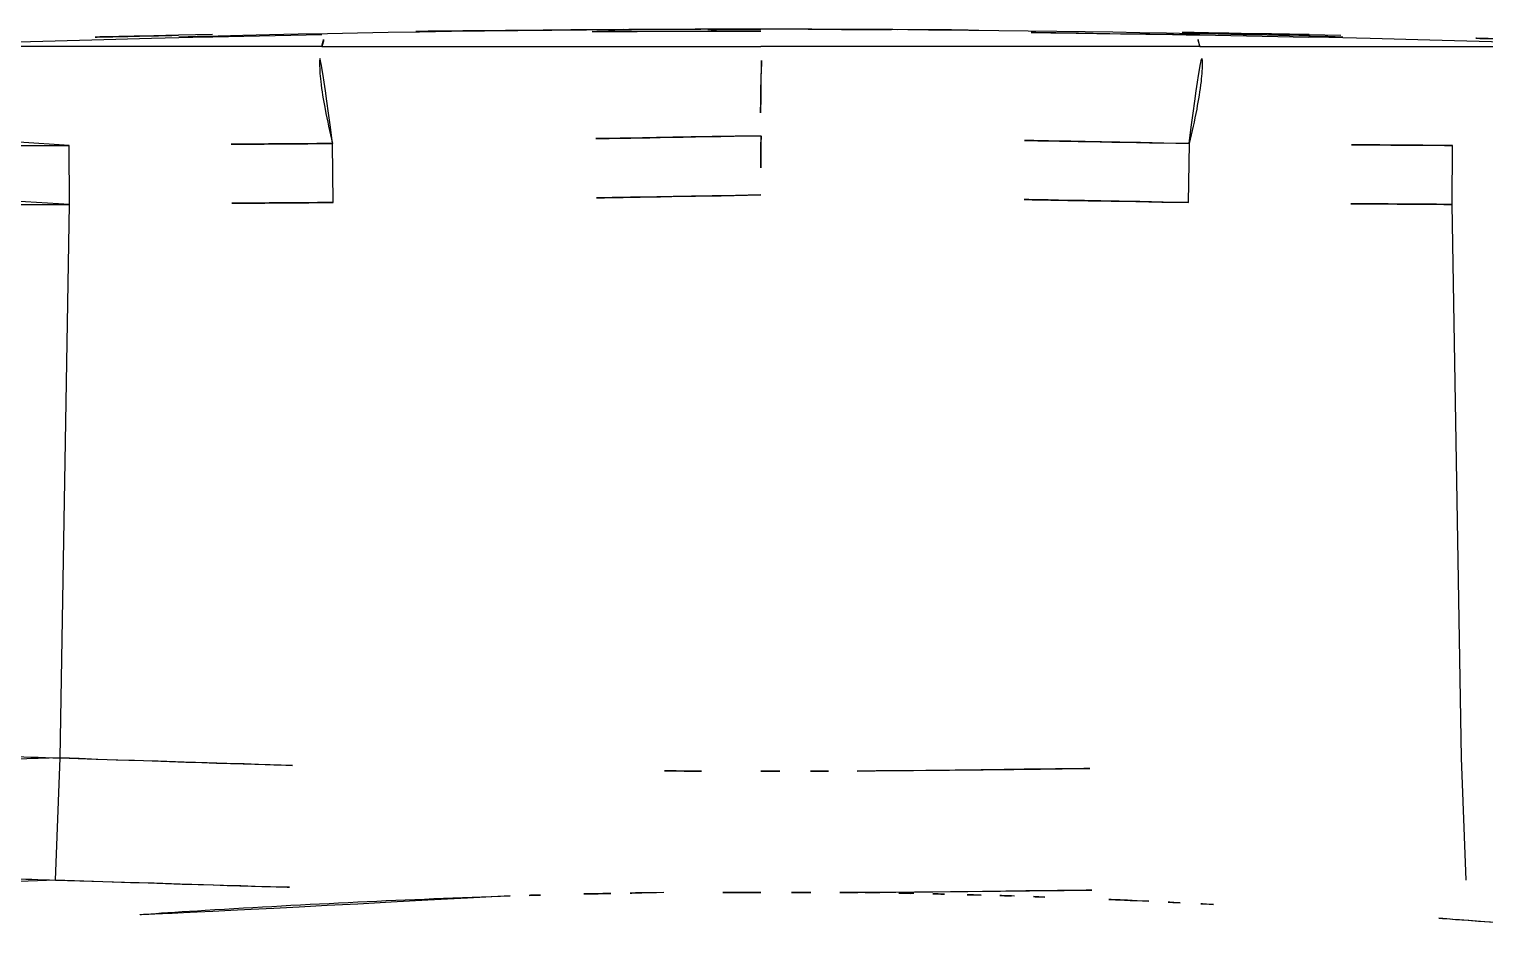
# Model space of a CAD drawing. Extents: x 16296660632 to 16296672714, y -37409619871 to -37409617455.
# Drawn here: x 16296671990.6 to 16296672014.49, y -37409617779.01 to -37409617764.23 of the extents above; entities that cross this region are included whole.
import ezdxf

# ---------------------------------------------------------------- set-up
doc = ezdxf.new("R2010")
doc.units = 0
doc.header["$LTSCALE"] = 10
doc.header["$MEASUREMENT"] = 0
doc.layers.get('0').update_dxf_attribs({"linetype": 'CONTINUOUS'})
doc.layers.add('06___PRT_ALL_SURFS', color=7, linetype='CONTINUOUS')

msp = doc.modelspace()

# ---------------------------------------------------------------- linework, layer by layer
at = {"color": 7, "linetype": 'Continuous'}
for p, q in [((16296671993.613029, -37409617764.320686), (16296671993.05467, -37409617764.331757)), ((16296671999.217489, -37409617764.246361), (16296671999.03544, -37409617764.247719)), ((16296672002.61055, -37409617764.234062), (16296672002.61055, -37409617764.234108)), ((16296672005.740061, -37409617764.244507), (16296672006.187269, -37409617764.247726)), ((16296672011.608061, -37409617764.320686), (16296672012.131821, -37409617764.331062)), ((16296671995.405939, -37409617764.517868), (16296672002.61055, -37409617764.517723)), ((16296672009.815161, -37409617764.517868), (16296672002.61055, -37409617764.517723)), ((16296671991.264391, -37409617767.109703), (16296671991.25695, -37409617766.141251)), ((16296671995.591, -37409617767.077667), (16296671995.580299, -37409617766.108727)), ((16296672009.6301, -37409617767.077667), (16296672009.645411, -37409617766.108772)), ((16296672013.956711, -37409617767.109703), (16296672013.964149, -37409617766.141243)), ((16296671991.109989, -37409617776.198692), (16296671991.264391, -37409617767.109703)), ((16296672014.111099, -37409617776.198692), (16296672013.956711, -37409617767.109703)), ((16296671991.03373, -37409617778.204727), (16296671991.109989, -37409617776.198692)), ((16296672014.18737, -37409617778.20472), (16296672014.111099, -37409617776.198692)), ((16296672000.706751, -37409617778.413849), (16296672000.65616, -37409617778.414627)), ((16296672000.896441, -37409617778.411118), (16296672000.706751, -37409617778.413849)), ((16296672001.01803, -37409617778.4095), (16296672000.896441, -37409617778.411118)), ((16296672004.32468, -37409617778.411079), (16296672004.203119, -37409617778.4095)), ((16296672004.512609, -37409617778.413742), (16296672004.32468, -37409617778.411079)), ((16296672004.563181, -37409617778.414513), (16296672004.512609, -37409617778.413742)), ((16296672005.119829, -37409617778.424171), (16296672005.06922, -37409617778.423187)), ((16296672006.775999, -37409617778.46627), (16296672006.72612, -37409617778.464706))]:
    msp.add_line(p, q, dxfattribs=at)
for centre, radius, start, end in [((16296672002.6164, -37409618231.841553), 467.607542, 90.43877617, 91.10327782), ((16296672002.610901, -37409618172.29409), 408.030649, 90, 91.01179148), ((16296672002.610241, -37409618231.159508), 466.925474, 90.27692526, 90.41637053), ((16296672002.60643, -37409618230.224899), 465.990857, 89.99945358, 90.27692526), ((16296672002.610201, -37409618172.29409), 408.030649, 88.98820852, 90), ((16296672002.614731, -37409618230.186493), 465.952451, 89.73651847, 90.00054642), ((16296672002.61108, -37409618231.119339), 466.885305, 89.6159764, 89.73651847), ((16296672002.604691, -37409618231.842003), 467.607999, 88.89672218, 89.56100527), ((16296672002.69059, -37409618235.902344), 471.669009, 91.17060876, 91.6034966), ((16296672002.53109, -37409618235.878983), 471.645652, 88.3965034, 88.83365238), ((16296672002.412781, -37409617481.342033), 295.073217, 267.80473518, 269.73116368), ((16296672002.76095, -37409617481.363419), 295.053664, 270.27823664, 272.2045638), ((16296672003.05863, -37409617435.978897), 340.439149, 269.65827081, 269.92470404), ((16296672002.67905, -37409617524.801743), 251.616025, 269.98459109, 270.16928021), ((16296672002.346319, -37409617408.936684), 367.481566, 270.16785953, 270.28796274), ((16296672002.429991, -37409617466.067093), 312.345604, 267.90906522, 269.74099901), ((16296672002.800211, -37409617916.70932), 138.311313, 90.88818044, 91.09792394), ((16296672002.78442, -37409618329.612717), 551.205632, 90.0180317, 90.18720259), ((16296672002.79109, -37409617466.066223), 312.346471, 270.25900099, 272.09093478), ((16296672002.520889, -37409617912.0299), 133.631002, 88.90732069, 89.12428308), ((16296672002.919399, -37409617922.048027), 143.651386, 91.56480105, 91.76465127), ((16296672002.86351, -37409617919.918137), 141.52075, 91.09868878, 91.56578423), ((16296672002.454969, -37409617915.461617), 137.063355, 88.67449796, 88.88589674), ((16296672002.38497, -37409617918.479607), 140.08216, 88.42908139, 88.67438871), ((16296672002.314301, -37409617921.074051), 142.677561, 88.22801676, 88.42929987), ((16296672002.24897, -37409617923.180283), 144.78481, 88.01174137, 88.20823249), ((16296672001.89607, -37409617932.608109), 154.219202, 87.36699922, 88.00222428), ((16296672001.33666, -37409617944.952202), 166.575962, 87.1939144, 87.36983757), ((16296672000.968531, -37409617952.457642), 174.090422, 87.01390963, 87.1939144), ((16296671998.73126, -37409617992.620888), 214.31573, 85.36504882, 86.97592591)]:
    msp.add_arc(centre, radius, start, end, dxfattribs=at)
for points, knots in [([(16296671995.582661, -37409617766.108704), (16296671995.53661, -37409617765.921387), (16296671995.459949, -37409617765.584053), (16296671995.384081, -37409617765.129211), (16296671995.359871, -37409617764.785683), (16296671995.37911, -37409617764.590767), (16296671995.40601, -37409617764.517868)], [0, 0, 0, 0, 0.358620193, 0.643251738, 0.855531422, 1, 1, 1, 1]), ([(16296672002.612909, -37409617765.244423), (16296672002.608259, -37409617765.104797), (16296672002.61594, -37409617764.863419), (16296672002.627951, -37409617764.618828), (16296672002.61055, -37409617764.517723)], [0, 0, 0, 0, 0.576550522, 1, 1, 1, 1]), ([(16296672009.638439, -37409617766.108704), (16296672009.68449, -37409617765.921387), (16296672009.76115, -37409617765.584053), (16296672009.837021, -37409617765.129211), (16296672009.861231, -37409617764.785683), (16296672009.84198, -37409617764.590767), (16296672009.81509, -37409617764.517868)], [0, 0, 0, 0, 0.358620193, 0.643251738, 0.855531422, 1, 1, 1, 1]), ([(16296672002.612909, -37409617765.244423), (16296672002.612221, -37409617765.29985), (16296672002.606091, -37409617765.545288), (16296672002.59955, -37409617765.791077), (16296672002.607531, -37409617765.981033)], [0, 0, 0, 0, 0.225770945, 1, 1, 1, 1]), ([(16296671991.25695, -37409617766.141251), (16296671990.675591, -37409617766.145683), (16296671989.53437, -37409617766.136932), (16296671987.87579, -37409617766.107582), (16296671986.34251, -37409617766.062134), (16296671984.991039, -37409617765.997948), (16296671983.87191, -37409617765.917618), (16296671983.10359, -37409617765.832581), (16296671982.637871, -37409617765.749771), (16296671982.402479, -37409617765.689034), (16296671982.248671, -37409617765.630219), (16296671982.17411, -37409617765.570808), (16296671982.16398, -37409617765.540131)], [0, 0, 0, 0, 0.190327147, 0.373587343, 0.543055404, 0.692498028, 0.816448397, 0.91044173, 0.945194588, 0.971490983, 0.989423557, 1, 1, 1, 1]), ([(16296672002.61359, -37409617765.981133), (16296672002.61347, -37409617766.090103), (16296672002.60681, -37409617766.414513), (16296672002.61055, -37409617766.738983), (16296672002.61055, -37409617766.954483)], [0, 0, 0, 0, 0.335833532, 1, 1, 1, 1]), ([(16296671991.264391, -37409617767.109703), (16296671990.624969, -37409617767.112984), (16296671989.36978, -37409617767.102737), (16296671987.54575, -37409617767.071663), (16296671985.86001, -37409617767.025261), (16296671984.375561, -37409617766.960732), (16296671983.29038, -37409617766.890907), (16296671982.56428, -37409617766.822807), (16296671982.137251, -37409617766.771011), (16296671981.79599, -37409617766.716583), (16296671981.53895, -37409617766.65741), (16296671981.37401, -37409617766.600822), (16296671981.290739, -37409617766.543442), (16296671981.279751, -37409617766.512337)], [0, 0, 0, 0, 0.190911129, 0.374748075, 0.544673847, 0.694384861, 0.818368772, 0.86926345, 0.912150084, 0.946682079, 0.972666833, 0.990150336, 1, 1, 1, 1]), ([(16296671991.109989, -37409617776.198692), (16296671990.47114, -37409617776.176826), (16296671989.216511, -37409617776.147583), (16296671987.39262, -37409617776.137894), (16296671985.706511, -37409617776.153976), (16296671984.22101, -37409617776.188477), (16296671983.13414, -37409617776.231071), (16296671982.40587, -37409617776.276169), (16296671981.97698, -37409617776.312576), (16296671981.633619, -37409617776.353104), (16296671981.374281, -37409617776.401131), (16296671981.206841, -37409617776.449944), (16296671981.12138, -37409617776.504578), (16296671981.109489, -37409617776.535461)], [0, 0, 0, 0, 0.190845251, 0.374647943, 0.544521237, 0.694244104, 0.818273126, 0.869205857, 0.912119257, 0.946671736, 0.972659187, 0.990120719, 1, 1, 1, 1]), ([(16296671991.03373, -37409617778.20472), (16296671990.514959, -37409617778.185707), (16296671989.497259, -37409617778.162086), (16296671988.018669, -37409617778.159607), (16296671986.65204, -37409617778.180733), (16296671985.443939, -37409617778.217163), (16296671984.43552, -37409617778.265213), (16296671983.735889, -37409617778.317581), (16296671983.304001, -37409617778.373657), (16296671983.080151, -37409617778.418007), (16296671982.92915, -37409617778.465408), (16296671982.852631, -37409617778.515106), (16296671982.837931, -37409617778.54361)], [0, 0, 0, 0, 0.188967601, 0.370516965, 0.538206843, 0.686495238, 0.810438532, 0.905778787, 0.941614645, 0.969142888, 0.98832835, 1, 1, 1, 1]), ([(16296671998.49585, -37409617778.464783), (16296671996.826891, -37409617778.51619), (16296671993.77619, -37409617778.666397), (16296671990.729691, -37409617778.880363), (16296671989.350071, -37409617778.991539)], [0, 0, 0, 0, 0.546770979, 1, 1, 1, 1])]:
    msp.add_open_spline(points, degree=3, knots=knots, dxfattribs=at)
for points in [[(16296672002.60754, -37409617765.981117), (16296672000.26438, -37409617766.023109), (16296671997.92123, -37409617766.065369), (16296671995.5781, -37409617766.108727)], [(16296671995.578091, -37409617766.108742), (16296671994.13772, -37409617766.121307), (16296671992.69733, -37409617766.130363), (16296671991.25695, -37409617766.141251)], [(16296672009.643, -37409617766.108727), (16296672007.297859, -37409617766.065323), (16296672004.9527, -37409617766.023048), (16296672002.607531, -37409617765.981033)], [(16296672013.964149, -37409617766.141251), (16296672012.523769, -37409617766.130302), (16296672011.08337, -37409617766.121277), (16296672009.643009, -37409617766.108742)], [(16296671995.591, -37409617767.077667), (16296671994.148809, -37409617767.090019), (16296671992.706591, -37409617767.098877), (16296671991.264391, -37409617767.109703)], [(16296672002.61055, -37409617766.954483), (16296672000.270691, -37409617766.995003), (16296671997.93083, -37409617767.035751), (16296671995.591, -37409617767.077667)], [(16296672009.6301, -37409617767.077667), (16296672007.29027, -37409617767.035751), (16296672004.950411, -37409617766.995003), (16296672002.61055, -37409617766.954483)], [(16296672013.956711, -37409617767.109703), (16296672012.514509, -37409617767.09877), (16296672011.07229, -37409617767.089973), (16296672009.6301, -37409617767.077667)], [(16296672003.42831, -37409617778.407837), (16296672003.155979, -37409617778.407478), (16296672002.88364, -37409617778.407303), (16296672002.6113, -37409617778.407227)], [(16296672004.20307, -37409617778.409599), (16296672003.94482, -37409617778.408813), (16296672003.686569, -37409617778.408272), (16296672003.42831, -37409617778.407883)]]:
    msp.add_open_spline(points, degree=3, dxfattribs=at)
at = {"layer": '06___PRT_ALL_SURFS', "color": 7, "linetype": 'Continuous'}
for p, q in [((16296672001.541639, -37409617764.235237), (16296672000.441999, -37409617764.239319)), ((16296672002.61055, -37409617764.233978), (16296672001.541639, -37409617764.235237)), ((16296672003.679461, -37409617764.235237), (16296672002.61055, -37409617764.233978)), ((16296672004.7791, -37409617764.239319), (16296672003.679461, -37409617764.235237)), ((16296672004.85747, -37409617764.241096), (16296672004.63735, -37409617764.239838)), ((16296671995.405939, -37409617764.517868), (16296671988.203569, -37409617764.517868)), ((16296671995.405939, -37409617764.327057), (16296671993.61784, -37409617764.362556)), ((16296672009.815161, -37409617764.327057), (16296672011.60326, -37409617764.362556)), ((16296672009.815161, -37409617764.517868), (16296672017.01753, -37409617764.517868))]:
    msp.add_line(p, q, dxfattribs=at)
for points in [[(16296672002.61055, -37409617764.230637), (16296672002.15206, -37409617764.231842), (16296672001.5338, -37409617764.234253), (16296672000.92775, -37409617764.237534), (16296672000.333679, -37409617764.2416), (16296671999.751369, -37409617764.246422), (16296671999.180571, -37409617764.251953), (16296671998.620831, -37409617764.258141), (16296671998.07222, -37409617764.264954), (16296671997.53488, -37409617764.272324), (16296671997.00889, -37409617764.28022), (16296671996.494261, -37409617764.288589), (16296671995.99099, -37409617764.297394), (16296671995.499189, -37409617764.306587), (16296671995.017059, -37409617764.316177), (16296671994.54776, -37409617764.326027), (16296671994.10668, -37409617764.335777)], [(16296672000.441999, -37409617764.239319), (16296671999.493641, -37409617764.245064), (16296671999.21911, -37409617764.247093)], [(16296672000.930441, -37409617764.238037), (16296672000.48859, -37409617764.240356), (16296672000.35507, -37409617764.24115)], [(16296672002.61055, -37409617764.233368), (16296672002.48691, -37409617764.233482), (16296672001.62394, -37409617764.235298), (16296672000.930441, -37409617764.238037)], [(16296672011.28879, -37409617764.33976), (16296672010.92074, -37409617764.331444), (16296672010.52696, -37409617764.322906), (16296672010.115549, -37409617764.314377), (16296672009.695999, -37409617764.306099), (16296672009.268339, -37409617764.298088), (16296672008.831591, -37409617764.290367), (16296672008.385889, -37409617764.282967), (16296672007.93129, -37409617764.275917), (16296672007.46784, -37409617764.269241), (16296672006.99563, -37409617764.26297), (16296672006.514759, -37409617764.257149), (16296672006.02541, -37409617764.251793), (16296672005.527679, -37409617764.246948), (16296672005.021271, -37409617764.24263), (16296672004.506081, -37409617764.238876), (16296672003.982, -37409617764.235733), (16296672003.44895, -37409617764.233223), (16296672002.90683, -37409617764.231361), (16296672002.61055, -37409617764.230637)], [(16296672004.63735, -37409617764.239838), (16296672004.565519, -37409617764.239433), (16296672004.05196, -37409617764.236969), (16296672003.38546, -37409617764.234688), (16296672002.61055, -37409617764.233368)], [(16296672006.013981, -37409617764.247177), (16296672005.727461, -37409617764.245064), (16296672004.7791, -37409617764.239319)], [(16296671993.61784, -37409617764.362549), (16296671993.51297, -37409617764.364868), (16296671992.607889, -37409617764.385887), (16296671991.628241, -37409617764.411102), (16296671990.62071, -37409617764.439583), (16296671989.50292, -37409617764.47403)], [(16296671994.10668, -37409617764.335777), (16296671993.705629, -37409617764.345039), (16296671993.35602, -37409617764.353409), (16296671993.05821, -37409617764.360764)], [(16296672011.918591, -37409617764.354713), (16296672011.62479, -37409617764.347633), (16296672011.28879, -37409617764.33976)], [(16296672015.71817, -37409617764.47403), (16296672014.600389, -37409617764.439583), (16296672013.59285, -37409617764.411102), (16296672012.613199, -37409617764.385887), (16296672011.70813, -37409617764.364868), (16296672011.60326, -37409617764.362549)], [(16296672012.128201, -37409617764.359894), (16296672012.16539, -37409617764.360817), (16296672011.918591, -37409617764.354713)]]:
    msp.add_lwpolyline(points, dxfattribs=at)
for points in [[(16296671995.405939, -37409617764.517868), (16296671995.41444, -37409617764.494827), (16296671995.434389, -37409617764.438004), (16296671995.44083, -37409617764.348137), (16296671995.405939, -37409617764.327049)], [(16296672009.815161, -37409617764.517868), (16296672009.80666, -37409617764.494827), (16296672009.786711, -37409617764.438004), (16296672009.78027, -37409617764.348137), (16296672009.815161, -37409617764.327049)]]:
    msp.add_open_spline(points, degree=3, knots=[0, 0, 0, 0, 0.375850741, 1, 1, 1, 1], dxfattribs=at)

doc.saveas('drawing.dxf')
